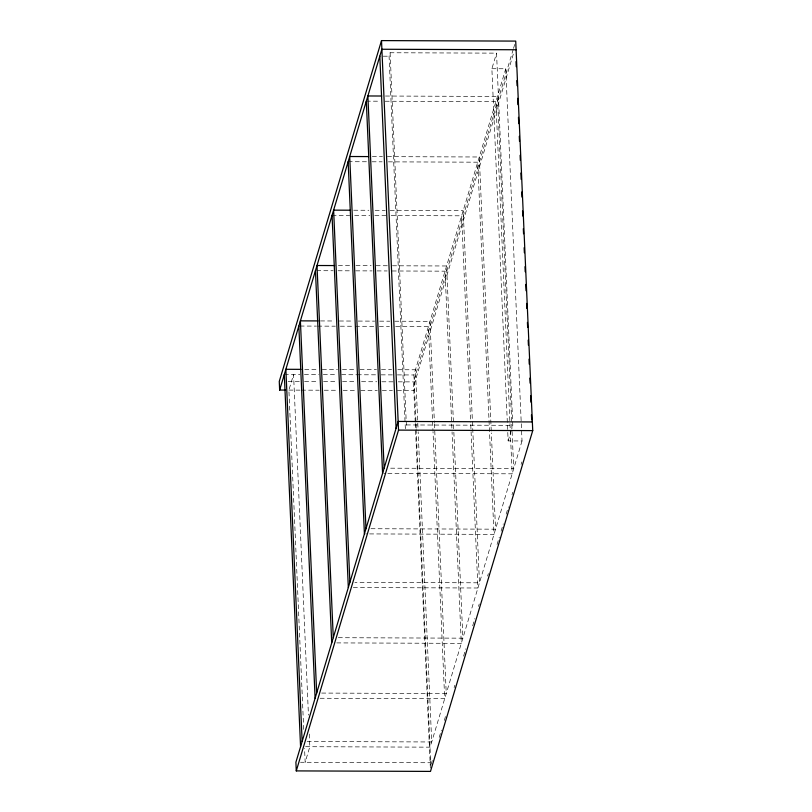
<?xml version="1.0" encoding="UTF-8"?>
<svg xmlns="http://www.w3.org/2000/svg" width="812" height="812" viewBox="0 0 812 812"><rect width="100%" height="100%" fill="white"/><g stroke="black" fill="none" stroke-linecap="round" stroke-linejoin="round"><path stroke-width="0.61" stroke-dasharray="4.06 3.04" d="M303.718 729.369L288.899 390.085L293.568 374.525L308.448 715.067M406.203 421.144L406.365 424.94L405.33 428.401L389.07 56.211L390.105 52.75L496.548 53.145L512.808 425.336L511.733 428.929M491.879 68.715L505.754 68.766L522.025 440.957L508.139 440.906L491.879 68.715L496.548 53.145M416.221 428.137L413.897 374.971L505.754 68.766M415.236 422.199L413.47 381.894L513.174 49.583M513.529 48.375L515.356 42.315M414.181 384.492L513.935 52.009M414.374 388.826L413.846 390.552L397.444 390.491M508.139 440.906L511.377 430.127M522.025 440.957L430.157 747.162L305.606 746.695M430.634 761.017L430.116 762.742L300.531 762.265M431.182 764.133L432.278 760.489M439.201 737.428L441.383 730.15M444.296 720.447L445.747 715.595M454.121 687.683L454.852 685.257M463.591 656.126L465.773 648.849M472.685 625.798L474.878 618.511M478.512 606.381L479.242 603.955M487.616 576.043L488.347 573.617M497.076 544.497L499.268 537.209M501.085 531.149L503.267 523.862M506.18 514.158L508.363 506.881M512.007 494.741L512.737 492.316M521.111 464.403L521.832 461.977M383.284 56.19L389.07 56.211M385.487 96.029L497.451 96.445L513.722 468.636L389.171 468.179M366.313 101.155L380.158 101.206M385.182 101.226L495.899 101.632L512.159 473.822L383.832 473.345M372.353 156.594L382.422 156.635M387.446 156.655L479.293 156.99L491.29 431.71M348.145 161.7L367.024 161.771M372.048 161.791L382.117 161.832M388.41 161.852L477.73 162.187L494 534.377L365.674 533.9M353.748 210.217L368.841 210.267M375.134 210.298L385.203 210.328M390.227 210.349L463.195 210.623L479.466 582.813L354.915 582.346M332.057 215.332L349.678 215.393M354.702 215.413L369.805 215.474M374.839 215.484L386.157 215.535M391.191 215.545L461.642 215.809L470.655 422.159M338.401 265.575L350.977 265.625M356.011 265.646L371.104 265.697M376.139 265.717L387.466 265.757M392.49 265.778L446.59 265.981L453.786 430.553M316.71 270.69L333.062 270.751M338.096 270.772L350.682 270.822M355.707 270.843L372.069 270.903M377.103 270.914L387.162 270.954M392.196 270.975L445.037 271.167L452 430.685M320.527 320.933L334.371 320.984M339.406 321.004L353.24 321.055M358.275 321.075L374.626 321.136M379.661 321.156L389.73 321.187M394.754 321.207L429.984 321.339L434.41 422.616M300.105 326.048L316.457 326.109M317.715 326.119L335.326 326.18M340.36 326.201L354.194 326.251M355.453 326.262L374.332 326.322M379.356 326.343L389.425 326.383M395.718 326.404L428.421 326.525L432.958 430.34M304.744 369.369L317.319 369.409M322.354 369.43L337.447 369.49M342.481 369.511L355.067 369.551M360.092 369.572L376.453 369.633M381.478 369.653L391.546 369.683M397.839 369.714L415.45 369.775L418.109 430.543M284.312 374.484L299.902 374.545M304.439 374.565L318.903 374.616M323.308 374.626L337.153 374.677M341.7 374.697L356.894 374.758M357.28 374.758L377.164 374.829M381.183 374.85L392.358 374.89M397.423 374.9L413.897 374.971M288.128 381.437L299.516 381.478M304.581 381.498L318.517 381.549M323.582 381.569L337.508 381.62M342.573 381.63L356.498 381.691M361.563 381.701L376.758 381.762M381.823 381.782L393.211 381.823M398.276 381.843L413.47 381.894M288.899 390.085L300.257 390.136M301.516 390.136L319.187 390.207M324.242 390.217L338.117 390.267M343.171 390.288L355.788 390.339M360.843 390.359L377.245 390.42M382.3 390.44L392.389 390.47M406.365 424.94L512.808 425.336M371.003 528.724L495.553 529.18L491.351 432.969M353.352 587.543L477.903 588L470.716 423.428M338.31 637.704L462.86 638.171L453.837 431.822M336.747 642.901L461.297 643.358L452.061 431.943M321.694 693.072L446.245 693.529L434.461 423.884M320.141 698.259L444.692 698.716L433.019 431.598M307.169 741.508L431.71 741.965L418.16 431.811M416.14 429.335L430.827 765.34M415.287 423.468L430.38 768.923M390.105 52.75L406.142 419.875M309.281 734.048L309.829 746.715L305.16 762.285L304.551 748.359"/><path stroke-width="1.22" d="M532.357 421.946L398.154 421.448L295.903 762.245L296.278 770.903L430.492 771.4L532.733 430.604L515.721 41.097L381.508 40.6L279.267 381.396L279.643 390.054L285.428 390.075M279.643 390.054L381.884 49.258L516.097 49.755M296.278 770.903L398.53 430.106L381.508 40.6M381.711 96.019L367.877 95.968L384.137 468.159M368.577 156.584L349.708 156.513L365.968 528.703M349.972 210.206L333.62 210.146L349.881 582.336M334.625 265.565L317.005 265.504L333.275 637.694M318.01 320.923L300.399 320.862L316.67 693.052M300.968 369.348L285.865 369.298L302.135 741.488M398.53 430.106L532.733 430.604M516.016 61.61L516.239 66.675M516.848 80.601L517.071 85.666M517.62 98.323L517.904 104.657M518.452 117.314L518.726 123.647M519.284 136.304L519.507 141.369M520.116 155.295L520.33 160.36M520.888 173.017L521.162 179.34M521.72 192.008L521.933 197.072M522.542 210.998L522.766 216.053M523.324 228.72L523.547 233.785M524.146 247.711L524.369 252.765M524.978 266.691L525.202 271.756M525.76 284.423L526.034 290.747M526.582 303.404L526.805 308.469M527.414 322.394L527.638 327.459M528.186 340.116L528.409 345.181M529.018 359.107L529.241 364.172M529.85 378.098L530.074 383.162M530.622 395.82L530.896 402.153M531.454 414.81L531.677 419.875M379.813 56.18L396.073 428.371M366.313 101.155L382.584 473.345M348.145 161.7L364.415 533.89M332.057 215.332L348.328 587.523M315.452 270.69L331.712 642.881M298.846 326.048L315.107 698.239M284.312 374.484L300.572 746.675"/></g></svg>
